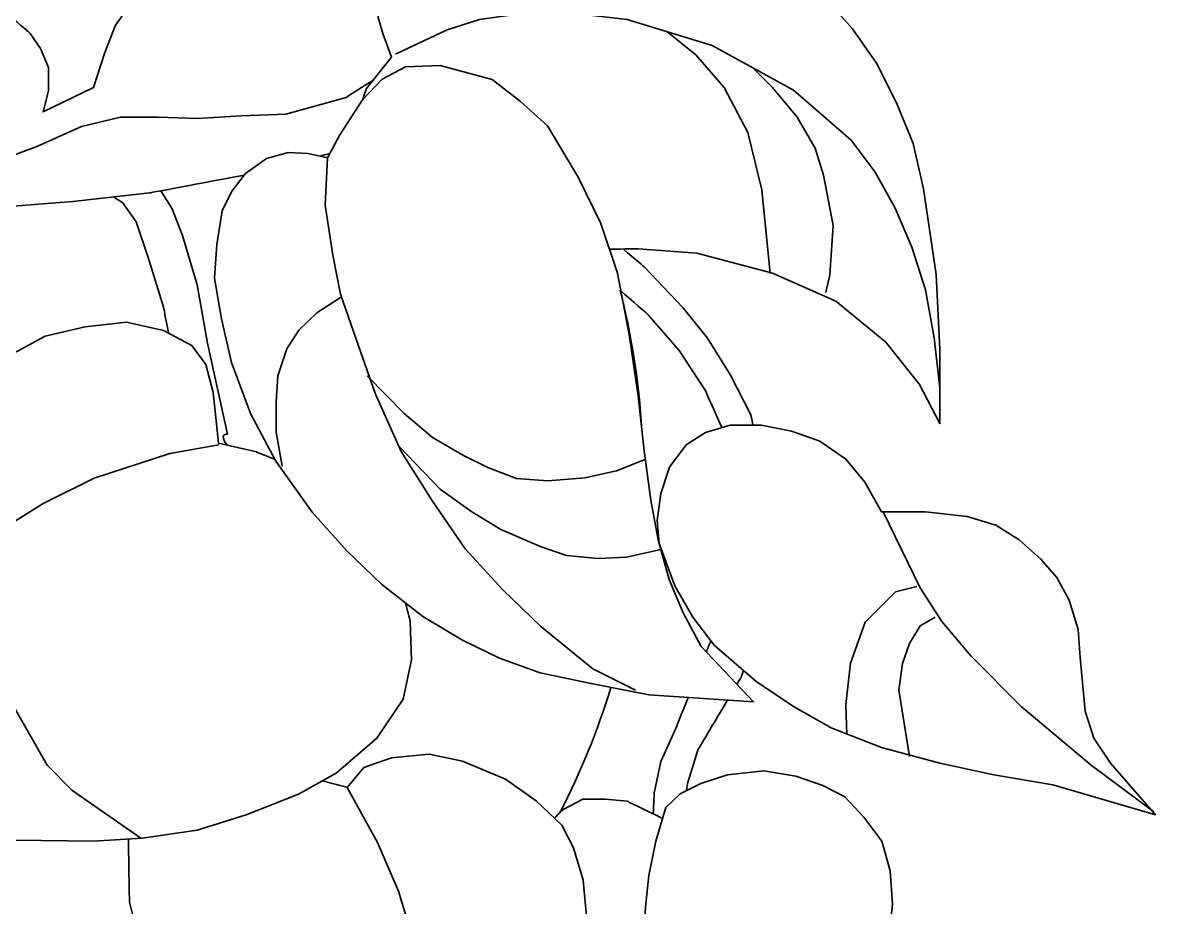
# Model space of a CAD drawing. Header units: millimetres. Extents: x -283 to 280, y -175 to 201.
# Drawn here: x 83.4 to 246.9, y -96.9 to 30.8 of the extents above; entities that cross this region are included whole.
import ezdxf

# ---------------------------------------------------------------- set-up
doc = ezdxf.new("R2010")
doc.units = ezdxf.units.MM
doc.layers.add('ceco.net 299', color=7, linetype='Continuous')

msp = doc.modelspace()

# ---------------------------------------------------------------- linework, layer by layer
at = {"layer": 'ceco.net 299', "color": 93, "lineweight": 35}
for points, knots in [([(75.34, 37.24), (79.05, 34.01), (84.52, 29.24), (84.52, 29.24), (84.52, 29.24), (84.52, 29.24), (86, 27.07), (86, 27.07), (86, 27.07), (86, 27.07), (87.15, 24.32), (87.15, 24.32), (87.15, 24.32), (87.15, 24.32), (87.15, 20.95), (87.15, 20.95), (87.15, 20.95), (87.15, 20.95), (86.4, 17.92), (86.4, 17.92), (86.4, 17.92), (86.4, 17.92), (93.66, 21.46), (93.66, 21.46), (93.66, 21.46), (93.66, 21.46), (95.32, 26.49), (95.32, 26.49), (95.32, 26.49), (95.32, 26.49), (96.86, 30.44), (96.86, 30.44), (96.86, 30.44), (96.86, 30.44), (99.21, 33.69), (99.21, 33.69), (99.21, 33.69), (99.21, 33.69), (101.61, 35.98), (101.61, 35.98), (101.61, 35.98), (101.61, 35.98), (104.69, 38.1), (104.69, 38.1), (104.69, 38.1), (104.69, 38.1), (109.26, 41.07), (109.26, 41.07), (109.26, 41.07), (109.26, 41.07), (111.21, 43.07), (111.21, 43.07), (111.21, 43.07), (111.21, 43.07), (113.09, 47.7), (113.09, 47.7), (113.09, 47.7), (113.09, 47.7), (114.35, 51.81), (114.35, 51.81), (114.35, 51.81), (114.35, 51.81), (115.44, 58.78), (115.44, 58.78), (115.44, 58.78), (115.44, 58.78), (115.5, 59.77), (115.57, 60.8)], [0.6667626, 0.6667626, 0.6667626, 0.6667626, 0.6785714, 0.6785714, 0.6785714, 0.6785714, 0.6964286, 0.6964286, 0.6964286, 0.6964286, 0.7142857, 0.7142857, 0.7142857, 0.7142857, 0.7321429, 0.7321429, 0.7321429, 0.7321429, 0.75, 0.75, 0.75, 0.75, 0.7678571, 0.7678571, 0.7678571, 0.7678571, 0.7857143, 0.7857143, 0.7857143, 0.7857143, 0.8035714, 0.8035714, 0.8035714, 0.8035714, 0.8214286, 0.8214286, 0.8214286, 0.8214286, 0.8392857, 0.8392857, 0.8392857, 0.8392857, 0.8571429, 0.8571429, 0.8571429, 0.8571429, 0.875, 0.875, 0.875, 0.875, 0.8928571, 0.8928571, 0.8928571, 0.8928571, 0.9107143, 0.9107143, 0.9107143, 0.9107143, 0.9285714, 0.9285714, 0.9285714, 0.9285714, 0.9464286, 0.9464286, 0.9464286, 0.9464286, 0.9549248, 0.9549248, 0.9549248, 0.9549248]), ([(132.55, 19.73), (132.82, 20.56), (133.04, 21.24), (133.04, 21.24), (133.04, 21.24), (133.04, 21.24), (136.7, 25.81), (136.7, 25.81), (136.7, 25.81), (136.7, 25.81), (135.44, 29.24), (135.44, 29.24), (135.44, 29.24), (135.44, 29.24), (135.44, 29.24), (135.44, 29.24), (135.44, 29.24), (134.75, 31.52), (134.75, 31.52), (134.75, 31.52), (134.75, 31.52), (134.98, 34.95), (134.98, 34.95), (134.98, 34.95), (134.98, 34.95), (135.9, 36.95), (135.9, 36.95), (135.9, 36.95), (135.9, 36.95), (138.7, 39.98), (138.7, 39.98), (138.7, 39.98), (138.7, 39.98), (141.84, 41.92), (141.84, 41.92), (141.84, 41.92), (141.84, 41.92), (146.13, 43.64), (146.13, 43.64), (146.13, 43.64), (146.13, 43.64), (156.99, 46.1), (156.99, 46.1), (156.99, 46.1), (156.99, 46.1), (168.13, 46.1), (168.13, 46.1), (168.13, 46.1), (168.13, 46.1), (174.7, 45.18), (174.7, 45.18), (174.7, 45.18), (174.7, 45.18), (181.45, 43.92), (181.45, 43.92), (181.45, 43.92), (181.45, 43.92), (188.02, 41.52), (188.02, 41.52), (188.02, 41.52), (188.02, 41.52), (194.08, 38.21), (194.08, 38.21), (194.08, 38.21), (194.08, 38.21), (199.28, 34.38), (199.28, 34.38), (199.28, 34.38), (199.28, 34.38), (203.22, 29.92), (203.22, 29.92), (203.22, 29.92), (203.22, 29.92), (206.71, 24.95), (206.71, 24.95), (206.71, 24.95), (206.71, 24.95), (209.56, 19.24), (209.56, 19.24), (209.56, 19.24), (209.56, 19.24), (211.96, 13.35), (211.96, 13.35), (211.96, 13.35), (211.96, 13.35), (213.45, 6.83), (213.45, 6.83), (213.45, 6.83), (213.45, 6.83), (215.28, -5.57), (215.28, -5.57), (215.28, -5.57), (215.28, -5.57), (215.85, -16.31), (215.85, -16.31), (215.85, -16.31), (215.85, -16.31), (215.85, -27.06), (215.85, -27.06), (215.85, -27.06), (215.85, -27.06), (212.88, -21.45), (212.88, -21.45), (212.88, -21.45), (212.88, -21.45), (208.02, -15.34), (208.02, -15.34), (208.02, -15.34), (208.02, -15.34), (200.82, -9.4), (200.82, -9.4), (200.82, -9.4), (200.82, -9.4), (191.68, -5.34), (191.68, -5.34), (191.68, -5.34), (191.68, -5.34), (180.76, -2.48), (180.76, -2.48), (180.76, -2.48), (180.76, -2.48), (172.3, -1.85), (172.3, -1.85), (172.3, -1.85), (172.3, -1.85), (170.18, -1.87), (168.14, -1.88)], [0.9175104, 0.9175104, 0.9175104, 0.9175104, 0.9268293, 0.9268293, 0.9268293, 0.9268293, 0.9512195, 0.9512195, 0.9512195, 0.9512195, 0.9756098, 0.9756098, 0.9756098, 0.9756098, 1, 1, 1, 1.0243902, 1.0243902, 1.0243902, 1.0243902, 1.0487805, 1.0487805, 1.0487805, 1.0487805, 1.0731707, 1.0731707, 1.0731707, 1.0731707, 1.097561, 1.097561, 1.097561, 1.097561, 1.1219512, 1.1219512, 1.1219512, 1.1219512, 1.1463415, 1.1463415, 1.1463415, 1.1463415, 1.1707317, 1.1707317, 1.1707317, 1.1707317, 1.195122, 1.195122, 1.195122, 1.195122, 1.2195122, 1.2195122, 1.2195122, 1.2195122, 1.2439024, 1.2439024, 1.2439024, 1.2439024, 1.2682927, 1.2682927, 1.2682927, 1.2682927, 1.2926829, 1.2926829, 1.2926829, 1.2926829, 1.3170732, 1.3170732, 1.3170732, 1.3170732, 1.3414634, 1.3414634, 1.3414634, 1.3414634, 1.3658537, 1.3658537, 1.3658537, 1.3658537, 1.3902439, 1.3902439, 1.3902439, 1.3902439, 1.4146341, 1.4146341, 1.4146341, 1.4146341, 1.4390244, 1.4390244, 1.4390244, 1.4390244, 1.4634146, 1.4634146, 1.4634146, 1.4634146, 1.4878049, 1.4878049, 1.4878049, 1.4878049, 1.5121951, 1.5121951, 1.5121951, 1.5121951, 1.5365854, 1.5365854, 1.5365854, 1.5365854, 1.5609756, 1.5609756, 1.5609756, 1.5609756, 1.5853659, 1.5853659, 1.5853659, 1.5853659, 1.6097561, 1.6097561, 1.6097561, 1.6097561, 1.6341463, 1.6341463, 1.6341463, 1.6341463, 1.6585366, 1.6585366, 1.6585366, 1.6585366, 1.6711819, 1.6711819, 1.6711819, 1.6711819]), ([(137.27, 26.27), (137.27, 26.27), (144.7, 29.75), (144.7, 29.75), (144.7, 29.75), (144.7, 29.75), (149.38, 31.24), (149.38, 31.24), (149.38, 31.24), (149.38, 31.24), (154.18, 31.92), (154.18, 31.92), (154.18, 31.92), (154.18, 31.92), (158.59, 32.09), (158.59, 32.09), (158.59, 32.09), (158.59, 32.09), (164.87, 31.92), (164.87, 31.92), (164.87, 31.92), (164.87, 31.92), (170.7, 31.24), (170.7, 31.24), (170.7, 31.24), (170.7, 31.24), (182.99, 27.52), (182.99, 27.52), (182.99, 27.52), (182.99, 27.52), (194.7, 21.06), (194.7, 21.06), (194.7, 21.06), (194.7, 21.06), (203.05, 13.86), (203.05, 13.86), (203.05, 13.86), (203.05, 13.86), (206.48, 9.23), (206.48, 9.23), (206.48, 9.23), (206.48, 9.23), (209.39, 4.03), (209.39, 4.03), (209.39, 4.03), (209.39, 4.03), (211.79, -1.62), (211.79, -1.62), (211.79, -1.62), (211.79, -1.62), (213.74, -7.74), (213.74, -7.74), (213.74, -7.74), (213.74, -7.74), (214.99, -14.71), (214.99, -14.71), (214.99, -14.71), (214.99, -14.71), (215.85, -21.91), (215.85, -21.91)], [0, 0, 0, 0, 0.066667, 0.066667, 0.066667, 0.066667, 0.133333, 0.133333, 0.133333, 0.133333, 0.2, 0.2, 0.2, 0.2, 0.266667, 0.266667, 0.266667, 0.266667, 0.333333, 0.333333, 0.333333, 0.333333, 0.4, 0.4, 0.4, 0.4, 0.466667, 0.466667, 0.466667, 0.466667, 0.533333, 0.533333, 0.533333, 0.533333, 0.6, 0.6, 0.6, 0.6, 0.666667, 0.666667, 0.666667, 0.666667, 0.733333, 0.733333, 0.733333, 0.733333, 0.8, 0.8, 0.8, 0.8, 0.866667, 0.866667, 0.866667, 0.866667, 0.933333, 0.933333, 0.933333, 0.933333, 1, 1, 1, 1]), ([(176.44, 29.5), (176.44, 29.5), (180.59, 26.15), (180.59, 26.15), (180.59, 26.15), (180.59, 26.15), (184.7, 21.46), (184.7, 21.46), (184.7, 21.46), (184.7, 21.46), (188.13, 14.95), (188.13, 14.95), (188.13, 14.95), (188.13, 14.95), (190.13, 6.66), (190.13, 6.66), (190.13, 6.66), (190.13, 6.66), (191.33, -5.4), (191.33, -5.4)], [0, 0, 0, 0, 0.2, 0.2, 0.2, 0.2, 0.4, 0.4, 0.4, 0.4, 0.6, 0.6, 0.6, 0.6, 0.8, 0.8, 0.8, 0.8, 1, 1, 1, 1]), ([(127.44, 11.31), (127.44, 11.31), (124.65, 11.93), (124.65, 11.93), (124.65, 11.93), (124.65, 11.93), (121.77, 12.07), (121.77, 12.07), (121.77, 12.07), (121.77, 12.07), (118.66, 11.17), (118.66, 11.17), (118.66, 11.17), (118.66, 11.17), (115.61, 9.05), (115.61, 9.05), (115.61, 9.05), (115.61, 9.05), (113.64, 6.46), (113.64, 6.46), (113.64, 6.46), (113.64, 6.46), (112.22, 3.63), (112.22, 3.63), (112.22, 3.63), (112.22, 3.63), (111.46, -1.23), (111.46, -1.23), (111.46, -1.23), (111.46, -1.23), (111.14, -6.07), (111.14, -6.07), (111.14, -6.07), (111.14, -6.07), (112.16, -11.94), (112.16, -11.94), (112.16, -11.94), (112.16, -11.94), (113.57, -18.27), (113.57, -18.27), (113.57, -18.27), (113.57, -18.27), (116.32, -25.62), (116.32, -25.62), (116.32, -25.62), (116.32, -25.62), (119.99, -32.49), (119.99, -32.49), (119.99, -32.49), (119.99, -32.49), (125.24, -39.84), (125.24, -39.84), (125.24, -39.84), (125.24, -39.84), (130.21, -45.43), (130.21, -45.43), (130.21, -45.43), (130.21, -45.43), (135.29, -50.29), (135.29, -50.29), (135.29, -50.29), (135.29, -50.29), (141.19, -54.9), (141.19, -54.9), (141.19, -54.9), (141.19, -54.9), (146.94, -58.33), (146.94, -58.33), (146.94, -58.33), (146.94, -58.33), (152.25, -60.95), (152.25, -60.95), (152.25, -60.95), (152.25, -60.95), (158.15, -63.05), (158.15, -63.05), (158.15, -63.05), (158.15, -63.05), (165.28, -64.54), (165.28, -64.54), (165.28, -64.54), (165.28, -64.54), (173.81, -66.21), (173.81, -66.21), (173.81, -66.21), (173.81, -66.21), (188.94, -67.22), (188.94, -67.22), (188.94, -67.22), (188.94, -67.22), (181.38, -59.22), (181.38, -59.22), (181.38, -59.22), (181.38, -59.22), (178.76, -54.38), (178.76, -54.38), (178.76, -54.38), (178.76, -54.38), (176.78, -49.57), (176.78, -49.57), (176.78, -49.57), (176.78, -49.57), (175.19, -43.83), (175.19, -43.83), (175.19, -43.83), (175.19, -43.83), (174.12, -38.11), (174.12, -38.11), (174.12, -38.11), (174.12, -38.11), (173.17, -31.01), (173.17, -31.01), (173.17, -31.01), (173.17, -31.01), (172.31, -23.12), (172.31, -23.12), (172.31, -23.12), (172.31, -23.12), (170.98, -14.19), (170.98, -14.19), (170.98, -14.19), (170.98, -14.19), (169.31, -5.35), (169.31, -5.35), (169.31, -5.35), (169.31, -5.35), (166.89, 1.83), (166.89, 1.83), (166.89, 1.83), (166.89, 1.83), (163.62, 8.51), (163.62, 8.51), (163.62, 8.51), (163.62, 8.51), (159.21, 15.92), (159.21, 15.92), (159.21, 15.92), (159.21, 15.92), (155.31, 19.43), (155.31, 19.43), (155.31, 19.43), (155.31, 19.43), (151.19, 22.59), (151.19, 22.59), (151.19, 22.59), (151.19, 22.59), (143.7, 24.6), (143.7, 24.6), (143.7, 24.6), (143.7, 24.6), (138.71, 24.42), (138.71, 24.42), (138.71, 24.42), (138.71, 24.42), (135.31, 22.63), (135.31, 22.63), (135.31, 22.63), (135.31, 22.63), (132.51, 19.68), (132.51, 19.68), (132.51, 19.68), (132.51, 19.68), (129.21, 14.61), (129.21, 14.61), (129.21, 14.61), (129.21, 14.61), (127.44, 11.31), (127.44, 11.31), (127.44, 11.31), (127.44, 11.31), (127.44, 11.31), (127.44, 11.31)], [0, 0, 0, 0, 0.023256, 0.023256, 0.023256, 0.023256, 0.046512, 0.046512, 0.046512, 0.046512, 0.069767, 0.069767, 0.069767, 0.069767, 0.093023, 0.093023, 0.093023, 0.093023, 0.116279, 0.116279, 0.116279, 0.116279, 0.139535, 0.139535, 0.139535, 0.139535, 0.162791, 0.162791, 0.162791, 0.162791, 0.186047, 0.186047, 0.186047, 0.186047, 0.209302, 0.209302, 0.209302, 0.209302, 0.232558, 0.232558, 0.232558, 0.232558, 0.255814, 0.255814, 0.255814, 0.255814, 0.27907, 0.27907, 0.27907, 0.27907, 0.302326, 0.302326, 0.302326, 0.302326, 0.325581, 0.325581, 0.325581, 0.325581, 0.348837, 0.348837, 0.348837, 0.348837, 0.372093, 0.372093, 0.372093, 0.372093, 0.395349, 0.395349, 0.395349, 0.395349, 0.418605, 0.418605, 0.418605, 0.418605, 0.44186, 0.44186, 0.44186, 0.44186, 0.465116, 0.465116, 0.465116, 0.465116, 0.488372, 0.488372, 0.488372, 0.488372, 0.511628, 0.511628, 0.511628, 0.511628, 0.534884, 0.534884, 0.534884, 0.534884, 0.55814, 0.55814, 0.55814, 0.55814, 0.581395, 0.581395, 0.581395, 0.581395, 0.604651, 0.604651, 0.604651, 0.604651, 0.627907, 0.627907, 0.627907, 0.627907, 0.651163, 0.651163, 0.651163, 0.651163, 0.674419, 0.674419, 0.674419, 0.674419, 0.697674, 0.697674, 0.697674, 0.697674, 0.72093, 0.72093, 0.72093, 0.72093, 0.744186, 0.744186, 0.744186, 0.744186, 0.767442, 0.767442, 0.767442, 0.767442, 0.790698, 0.790698, 0.790698, 0.790698, 0.813953, 0.813953, 0.813953, 0.813953, 0.837209, 0.837209, 0.837209, 0.837209, 0.860465, 0.860465, 0.860465, 0.860465, 0.883721, 0.883721, 0.883721, 0.883721, 0.906977, 0.906977, 0.906977, 0.906977, 0.930233, 0.930233, 0.930233, 0.930233, 0.953488, 0.953488, 0.953488, 0.953488, 0.976744, 0.976744, 0.976744, 0.976744, 1, 1, 1, 1]), ([(188.72, 24.36), (188.72, 24.36), (191.68, 21.46), (191.68, 21.46), (191.68, 21.46), (191.68, 21.46), (195.22, 17.18), (195.22, 17.18), (195.22, 17.18), (195.22, 17.18), (197.85, 12.66), (197.85, 12.66), (197.85, 12.66), (197.85, 12.66), (199.05, 8.78), (199.05, 8.78), (199.05, 8.78), (199.05, 8.78), (200.42, 1.52), (200.42, 1.52), (200.42, 1.52), (200.42, 1.52), (199.96, -5.62), (199.96, -5.62), (199.96, -5.62), (199.96, -5.62), (199.39, -8.14), (199.39, -8.14)], [0, 0, 0, 0, 0.142857, 0.142857, 0.142857, 0.142857, 0.285714, 0.285714, 0.285714, 0.285714, 0.428571, 0.428571, 0.428571, 0.428571, 0.571429, 0.571429, 0.571429, 0.571429, 0.714286, 0.714286, 0.714286, 0.714286, 0.857143, 0.857143, 0.857143, 0.857143, 1, 1, 1, 1]), ([(134.06, 22.52), (131.85, 21.09), (130.12, 19.98), (130.12, 19.98), (130.12, 19.98), (130.12, 19.98), (121.44, 17.58), (121.44, 17.58), (121.44, 17.58), (121.44, 17.58), (114.98, 17.35), (114.98, 17.35), (114.98, 17.35), (114.98, 17.35), (108.69, 16.95), (108.69, 16.95), (108.69, 16.95), (108.69, 16.95), (102.98, 17.18), (102.98, 17.18), (102.98, 17.18), (102.98, 17.18), (97.55, 17.18), (97.55, 17.18), (97.55, 17.18), (97.55, 17.18), (91.95, 15.81), (91.95, 15.81), (91.95, 15.81), (91.95, 15.81), (85.38, 12.89), (85.38, 12.89), (85.38, 12.89), (85.38, 12.89), (80.12, 10.95), (80.12, 10.95), (80.12, 10.95), (80.12, 10.95), (73.83, 9.92), (73.83, 9.92), (73.83, 9.92), (73.83, 9.92), (69.03, 9.69), (69.03, 9.69), (69.03, 9.69), (69.03, 9.69), (66.23, 9.71), (64.06, 9.73)], [0.2436171, 0.2436171, 0.2436171, 0.2436171, 0.25, 0.25, 0.25, 0.25, 0.2678571, 0.2678571, 0.2678571, 0.2678571, 0.2857143, 0.2857143, 0.2857143, 0.2857143, 0.3035714, 0.3035714, 0.3035714, 0.3035714, 0.3214286, 0.3214286, 0.3214286, 0.3214286, 0.3392857, 0.3392857, 0.3392857, 0.3392857, 0.3571429, 0.3571429, 0.3571429, 0.3571429, 0.375, 0.375, 0.375, 0.375, 0.3928571, 0.3928571, 0.3928571, 0.3928571, 0.4107143, 0.4107143, 0.4107143, 0.4107143, 0.4285714, 0.4285714, 0.4285714, 0.4285714, 0.4394924, 0.4394924, 0.4394924, 0.4394924]), ([(127.44, 11.31), (127.44, 11.31), (127.09, 4.44), (127.09, 4.44), (127.09, 4.44), (127.09, 4.44), (128.21, -2.76), (128.21, -2.76), (128.21, -2.76), (128.21, -2.76), (129.31, -8.41), (129.31, -8.41), (129.31, -8.41), (129.31, -8.41), (131.91, -15.83), (131.91, -15.83), (131.91, -15.83), (131.91, -15.83), (134.36, -22.81), (134.36, -22.81), (134.36, -22.81), (134.36, -22.81), (138.1, -31.09), (138.1, -31.09), (138.1, -31.09), (138.1, -31.09), (142.52, -38.12), (142.52, -38.12), (142.52, -38.12), (142.52, -38.12), (147.33, -45.17), (147.33, -45.17), (147.33, -45.17), (147.33, -45.17), (152.75, -51.07), (152.75, -51.07), (152.75, -51.07), (152.75, -51.07), (158.19, -56.32), (158.19, -56.32), (158.19, -56.32), (158.19, -56.32), (165.72, -62.46), (165.72, -62.46), (165.72, -62.46), (165.72, -62.46), (171.89, -65.57), (171.89, -65.57)], [0, 0, 0, 0, 0.083333, 0.083333, 0.083333, 0.083333, 0.166667, 0.166667, 0.166667, 0.166667, 0.25, 0.25, 0.25, 0.25, 0.333333, 0.333333, 0.333333, 0.333333, 0.416667, 0.416667, 0.416667, 0.416667, 0.5, 0.5, 0.5, 0.5, 0.583333, 0.583333, 0.583333, 0.583333, 0.666667, 0.666667, 0.666667, 0.666667, 0.75, 0.75, 0.75, 0.75, 0.833333, 0.833333, 0.833333, 0.833333, 0.916667, 0.916667, 0.916667, 0.916667, 1, 1, 1, 1]), ([(115.43, 8.8), (111.87, 8.13), (101.79, 6.23), (101.79, 6.23), (101.79, 6.23), (101.79, 6.23), (90.7, 4.98), (90.7, 4.98), (90.7, 4.98), (90.7, 4.98), (80.87, 4.23), (80.87, 4.23), (80.87, 4.23), (80.87, 4.23), (64.59, 3.43), (64.59, 3.43), (64.59, 3.43), (64.59, 3.43), (62.04, 3.46), (57.81, 3.5)], [0.02826555, 0.02826555, 0.02826555, 0.02826555, 0.03896104, 0.03896104, 0.03896104, 0.03896104, 0.05194805, 0.05194805, 0.05194805, 0.05194805, 0.06493506, 0.06493506, 0.06493506, 0.06493506, 0.07792208, 0.07792208, 0.07792208, 0.07792208, 0.08014307, 0.08014307, 0.08014307, 0.08014307]), ([(104.48, -14), (104.07, -11.82), (103.78, -10.25), (103.78, -10.25), (103.78, -10.25), (103.78, -10.25), (101.61, -3.22), (101.61, -3.22), (101.61, -3.22), (101.61, -3.22), (99.84, 2.03), (99.84, 2.03), (99.84, 2.03), (99.84, 2.03), (97.83, 4.83), (97.83, 4.83), (97.83, 4.83), (97.83, 4.83), (97.22, 5.23), (96.59, 5.65)], [0.6522562, 0.6522562, 0.6522562, 0.6522562, 0.6666667, 0.6666667, 0.6666667, 0.6666667, 0.7142857, 0.7142857, 0.7142857, 0.7142857, 0.7619048, 0.7619048, 0.7619048, 0.7619048, 0.8095238, 0.8095238, 0.8095238, 0.8095238, 0.8324783, 0.8324783, 0.8324783, 0.8324783]), ([(103.37, 6.53), (104.04, 5.49), (104.98, 4.03), (104.98, 4.03), (104.98, 4.03), (104.98, 4.03), (106.52, 0.09), (106.52, 0.09), (106.52, 0.09), (106.52, 0.09), (108.64, -7.05), (108.64, -7.05), (108.64, -7.05), (108.64, -7.05), (110.12, -15.45), (110.12, -15.45), (110.12, -15.45), (110.12, -15.45), (113.02, -28.58), (113.02, -28.58), (113.02, -28.58), (113.02, -28.58), (111.63, -28.48), (112.98, -30.2)], [1.3504607, 1.3504607, 1.3504607, 1.3504607, 1.3809524, 1.3809524, 1.3809524, 1.3809524, 1.4285714, 1.4285714, 1.4285714, 1.4285714, 1.4761905, 1.4761905, 1.4761905, 1.4761905, 1.5238095, 1.5238095, 1.5238095, 1.5238095, 1.5714286, 1.5714286, 1.5714286, 1.5714286, 1.5756053, 1.5756053, 1.5756053, 1.5756053]), ([(170.12, -1.87), (171.87, -3.35), (173.22, -4.5), (173.22, -4.5), (173.22, -4.5), (173.22, -4.5), (178.71, -10.33), (178.71, -10.33), (178.71, -10.33), (178.71, -10.33), (182.31, -14.73), (182.31, -14.73), (182.31, -14.73), (182.31, -14.73), (185.63, -20.1), (185.63, -20.1), (185.63, -20.1), (185.63, -20.1), (188.54, -25.82), (188.54, -25.82), (188.54, -25.82), (188.54, -25.82), (188.66, -26.37), (188.85, -27.28)], [0.0279474, 0.0279474, 0.0279474, 0.0279474, 0.0434783, 0.0434783, 0.0434783, 0.0434783, 0.0869565, 0.0869565, 0.0869565, 0.0869565, 0.1304348, 0.1304348, 0.1304348, 0.1304348, 0.173913, 0.173913, 0.173913, 0.173913, 0.2173913, 0.2173913, 0.2173913, 0.2173913, 0.2243359, 0.2243359, 0.2243359, 0.2243359]), ([(184.37, -27.65), (183.74, -26.24), (182.03, -22.39), (182.03, -22.39), (182.03, -22.39), (182.03, -22.39), (178.2, -16.5), (178.2, -16.5), (178.2, -16.5), (178.2, -16.5), (173.74, -11.36), (173.74, -11.36), (173.74, -11.36), (173.74, -11.36), (171.2, -9.15), (169.8, -7.93)], [0.7036367, 0.7036367, 0.7036367, 0.7036367, 0.7391304, 0.7391304, 0.7391304, 0.7391304, 0.7826087, 0.7826087, 0.7826087, 0.7826087, 0.826087, 0.826087, 0.826087, 0.826087, 0.8574918, 0.8574918, 0.8574918, 0.8574918]), ([(129.32, -8.85), (129.32, -8.85), (125.88, -11.09), (125.88, -11.09), (125.88, -11.09), (125.88, -11.09), (123.3, -13.57), (123.3, -13.57), (123.3, -13.57), (123.3, -13.57), (121.58, -16.29), (121.58, -16.29), (121.58, -16.29), (121.58, -16.29), (120.27, -20.2), (120.27, -20.2), (120.27, -20.2), (120.27, -20.2), (120.02, -23.95), (120.02, -23.95), (120.02, -23.95), (120.02, -23.95), (120.05, -28.32), (120.05, -28.32), (120.05, -28.32), (120.05, -28.32), (120.88, -33.22), (120.88, -33.22)], [0, 0, 0, 0, 0.142857, 0.142857, 0.142857, 0.142857, 0.285714, 0.285714, 0.285714, 0.285714, 0.428571, 0.428571, 0.428571, 0.428571, 0.571429, 0.571429, 0.571429, 0.571429, 0.714286, 0.714286, 0.714286, 0.714286, 0.857143, 0.857143, 0.857143, 0.857143, 1, 1, 1, 1]), ([(138.69, -52.95), (139.05, -54.34), (139.38, -55.63), (139.38, -55.63), (139.38, -55.63), (139.38, -55.63), (139.55, -61.17), (139.55, -61.17), (139.55, -61.17), (139.55, -61.17), (138.35, -66.83), (138.35, -66.83), (138.35, -66.83), (138.35, -66.83), (134.58, -72.49), (134.58, -72.49), (134.58, -72.49), (134.58, -72.49), (128.7, -77.52), (128.7, -77.52), (128.7, -77.52), (128.7, -77.52), (123.27, -80.55), (123.27, -80.55), (123.27, -80.55), (123.27, -80.55), (115.72, -83.52), (115.72, -83.52), (115.72, -83.52), (115.72, -83.52), (108.64, -85.75), (108.64, -85.75), (108.64, -85.75), (108.64, -85.75), (100.69, -86.89), (100.69, -86.89), (100.69, -86.89), (100.69, -86.89), (93.66, -87.35), (93.66, -87.35), (93.66, -87.35), (93.66, -87.35), (82.4, -87.18), (82.4, -87.18), (82.4, -87.18), (82.4, -87.18), (73.26, -87.06), (73.26, -87.06), (73.26, -87.06), (73.26, -87.06), (57.43, -88.21), (57.43, -88.21), (57.43, -88.21), (57.43, -88.21), (40.63, -92.09), (40.63, -92.09), (40.63, -92.09), (40.63, -92.09), (32.86, -94.84), (32.86, -94.84), (32.86, -94.84), (32.86, -94.84), (41.6, -70.83), (41.6, -70.83), (41.6, -70.83), (41.6, -70.83), (47.49, -59.29), (47.49, -59.29), (47.49, -59.29), (47.49, -59.29), (56.52, -43.4), (56.52, -43.4), (56.52, -43.4), (56.52, -43.4), (63.77, -33.63), (63.77, -33.63), (63.77, -33.63), (63.77, -33.63), (75.78, -21.23), (75.78, -21.23), (75.78, -21.23), (75.78, -21.23), (80.4, -17.85), (80.4, -17.85), (80.4, -17.85), (80.4, -17.85), (86.69, -14.43), (86.69, -14.43), (86.69, -14.43), (86.69, -14.43), (92.46, -13.11), (92.46, -13.11), (92.46, -13.11), (92.46, -13.11), (98.41, -12.43), (98.41, -12.43), (98.41, -12.43), (98.41, -12.43), (103.78, -13.63), (103.78, -13.63), (103.78, -13.63), (103.78, -13.63), (107.84, -15.8), (107.84, -15.8), (107.84, -15.8), (107.84, -15.8), (109.89, -18.54), (109.89, -18.54), (109.89, -18.54), (109.89, -18.54), (110.92, -22.6), (110.92, -22.6), (110.92, -22.6), (110.92, -22.6), (111.72, -29.91), (111.72, -29.91), (111.72, -29.91), (111.72, -29.91), (111.72, -29.91), (111.72, -29.91), (111.72, -29.91), (117.21, -31.17), (117.21, -31.17), (117.21, -31.17), (117.21, -31.17), (118.61, -31.75), (119.87, -32.27)], [0.1815539, 0.1815539, 0.1815539, 0.1815539, 0.1944444, 0.1944444, 0.1944444, 0.1944444, 0.2222222, 0.2222222, 0.2222222, 0.2222222, 0.25, 0.25, 0.25, 0.25, 0.2777778, 0.2777778, 0.2777778, 0.2777778, 0.3055556, 0.3055556, 0.3055556, 0.3055556, 0.3333333, 0.3333333, 0.3333333, 0.3333333, 0.3611111, 0.3611111, 0.3611111, 0.3611111, 0.3888889, 0.3888889, 0.3888889, 0.3888889, 0.4166667, 0.4166667, 0.4166667, 0.4166667, 0.4444444, 0.4444444, 0.4444444, 0.4444444, 0.4722222, 0.4722222, 0.4722222, 0.4722222, 0.5, 0.5, 0.5, 0.5, 0.5277778, 0.5277778, 0.5277778, 0.5277778, 0.5555556, 0.5555556, 0.5555556, 0.5555556, 0.5833333, 0.5833333, 0.5833333, 0.5833333, 0.6111111, 0.6111111, 0.6111111, 0.6111111, 0.6388889, 0.6388889, 0.6388889, 0.6388889, 0.6666667, 0.6666667, 0.6666667, 0.6666667, 0.6944444, 0.6944444, 0.6944444, 0.6944444, 0.7222222, 0.7222222, 0.7222222, 0.7222222, 0.75, 0.75, 0.75, 0.75, 0.7777778, 0.7777778, 0.7777778, 0.7777778, 0.8055556, 0.8055556, 0.8055556, 0.8055556, 0.8333333, 0.8333333, 0.8333333, 0.8333333, 0.8611111, 0.8611111, 0.8611111, 0.8611111, 0.8888889, 0.8888889, 0.8888889, 0.8888889, 0.9166667, 0.9166667, 0.9166667, 0.9166667, 0.9444444, 0.9444444, 0.9444444, 0.9444444, 0.9722222, 0.9722222, 0.9722222, 0.9722222, 1, 1, 1, 1.0277778, 1.0277778, 1.0277778, 1.0277778, 1.0431747, 1.0431747, 1.0431747, 1.0431747]), ([(133.19, -20.2), (133.19, -20.2), (138.52, -25.63), (138.52, -25.63), (138.52, -25.63), (138.52, -25.63), (142.58, -29.07), (142.58, -29.07), (142.58, -29.07), (142.58, -29.07), (147.08, -31.68), (147.08, -31.68), (147.08, -31.68), (147.08, -31.68), (150.57, -33.43), (150.57, -33.43), (150.57, -33.43), (150.57, -33.43), (154.72, -35), (154.72, -35), (154.72, -35), (154.72, -35), (159.26, -35.34), (159.26, -35.34), (159.26, -35.34), (159.26, -35.34), (164.58, -34.89), (164.58, -34.89), (164.58, -34.89), (164.58, -34.89), (169.14, -33.89), (169.14, -33.89), (169.14, -33.89), (169.14, -33.89), (173.4, -32.22), (173.4, -32.22)], [0, 0, 0, 0, 0.111111, 0.111111, 0.111111, 0.111111, 0.222222, 0.222222, 0.222222, 0.222222, 0.333333, 0.333333, 0.333333, 0.333333, 0.444444, 0.444444, 0.444444, 0.444444, 0.555556, 0.555556, 0.555556, 0.555556, 0.666667, 0.666667, 0.666667, 0.666667, 0.777778, 0.777778, 0.777778, 0.777778, 0.888889, 0.888889, 0.888889, 0.888889, 1, 1, 1, 1]), ([(204.99, -35.51), (204.99, -35.51), (202.25, -32.2), (202.25, -32.2), (202.25, -32.2), (202.25, -32.2), (198.53, -29.63), (198.53, -29.63), (198.53, -29.63), (198.53, -29.63), (194.42, -28.14), (194.42, -28.14), (194.42, -28.14), (194.42, -28.14), (190.08, -27.28), (190.08, -27.28), (190.08, -27.28), (190.08, -27.28), (185.56, -27.28), (185.56, -27.28), (185.56, -27.28), (185.56, -27.28), (182.02, -28.37), (182.02, -28.37), (182.02, -28.37), (182.02, -28.37), (179.22, -30.14), (179.22, -30.14), (179.22, -30.14), (179.22, -30.14), (176.82, -33.34), (176.82, -33.34), (176.82, -33.34), (176.82, -33.34), (175.56, -37.17), (175.56, -37.17), (175.56, -37.17), (175.56, -37.17), (175.04, -41.06), (175.04, -41.06), (175.04, -41.06), (175.04, -41.06), (175.33, -44.37), (175.33, -44.37), (175.33, -44.37), (175.33, -44.37), (177.56, -50.49), (177.56, -50.49), (177.56, -50.49), (177.56, -50.49), (180.19, -55), (180.19, -55), (180.19, -55), (180.19, -55), (183.27, -59.06), (183.27, -59.06), (183.27, -59.06), (183.27, -59.06), (189.27, -64.26), (189.27, -64.26), (189.27, -64.26), (189.27, -64.26), (194.7, -67.92), (194.7, -67.92), (194.7, -67.92), (194.7, -67.92), (200.13, -71), (200.13, -71), (200.13, -71), (200.13, -71), (207.39, -73.8), (207.39, -73.8), (207.39, -73.8), (207.39, -73.8), (215.85, -76.09), (215.85, -76.09), (215.85, -76.09), (215.85, -76.09), (223.62, -77.75), (223.62, -77.75), (223.62, -77.75), (223.62, -77.75), (232.14, -79.23), (232.14, -79.23), (232.14, -79.23), (232.14, -79.23), (246.94, -83.52), (246.94, -83.52), (246.94, -83.52), (246.94, -83.52), (240.48, -76.09), (240.48, -76.09), (240.48, -76.09), (240.48, -76.09), (238.08, -72.49), (238.08, -72.49), (238.08, -72.49), (238.08, -72.49), (236.82, -68.6), (236.82, -68.6), (236.82, -68.6), (236.82, -68.6), (236.08, -60.83), (236.08, -60.83), (236.08, -60.83), (236.08, -60.83), (235.8, -56.77), (235.8, -56.77), (235.8, -56.77), (235.8, -56.77), (234.48, -52.54), (234.48, -52.54), (234.48, -52.54), (234.48, -52.54), (232.71, -49.29), (232.71, -49.29), (232.71, -49.29), (232.71, -49.29), (230.42, -46.66), (230.42, -46.66), (230.42, -46.66), (230.42, -46.66), (227.28, -43.86), (227.28, -43.86), (227.28, -43.86), (227.28, -43.86), (223.91, -41.74), (223.91, -41.74), (223.91, -41.74), (223.91, -41.74), (219.79, -40.49), (219.79, -40.49), (219.79, -40.49), (219.79, -40.49), (213.74, -39.8), (213.74, -39.8), (213.74, -39.8), (213.74, -39.8), (207.39, -39.8), (207.39, -39.8), (207.39, -39.8), (207.39, -39.8), (204.99, -35.51), (204.99, -35.51), (204.99, -35.51), (204.99, -35.51), (204.99, -35.51), (204.99, -35.51)], [0, 0, 0, 0, 0.027027, 0.027027, 0.027027, 0.027027, 0.054054, 0.054054, 0.054054, 0.054054, 0.081081, 0.081081, 0.081081, 0.081081, 0.108108, 0.108108, 0.108108, 0.108108, 0.135135, 0.135135, 0.135135, 0.135135, 0.162162, 0.162162, 0.162162, 0.162162, 0.189189, 0.189189, 0.189189, 0.189189, 0.216216, 0.216216, 0.216216, 0.216216, 0.243243, 0.243243, 0.243243, 0.243243, 0.27027, 0.27027, 0.27027, 0.27027, 0.297297, 0.297297, 0.297297, 0.297297, 0.324324, 0.324324, 0.324324, 0.324324, 0.351351, 0.351351, 0.351351, 0.351351, 0.378378, 0.378378, 0.378378, 0.378378, 0.405405, 0.405405, 0.405405, 0.405405, 0.432432, 0.432432, 0.432432, 0.432432, 0.459459, 0.459459, 0.459459, 0.459459, 0.486486, 0.486486, 0.486486, 0.486486, 0.513514, 0.513514, 0.513514, 0.513514, 0.540541, 0.540541, 0.540541, 0.540541, 0.567568, 0.567568, 0.567568, 0.567568, 0.594595, 0.594595, 0.594595, 0.594595, 0.621622, 0.621622, 0.621622, 0.621622, 0.648649, 0.648649, 0.648649, 0.648649, 0.675676, 0.675676, 0.675676, 0.675676, 0.702703, 0.702703, 0.702703, 0.702703, 0.72973, 0.72973, 0.72973, 0.72973, 0.756757, 0.756757, 0.756757, 0.756757, 0.783784, 0.783784, 0.783784, 0.783784, 0.810811, 0.810811, 0.810811, 0.810811, 0.837838, 0.837838, 0.837838, 0.837838, 0.864865, 0.864865, 0.864865, 0.864865, 0.891892, 0.891892, 0.891892, 0.891892, 0.918919, 0.918919, 0.918919, 0.918919, 0.945946, 0.945946, 0.945946, 0.945946, 0.972973, 0.972973, 0.972973, 0.972973, 1, 1, 1, 1]), ([(111.78, -30.14), (111.78, -30.14), (104.69, -31.4), (104.69, -31.4), (104.69, -31.4), (104.69, -31.4), (93.78, -34.94), (93.78, -34.94), (93.78, -34.94), (93.78, -34.94), (86.4, -38.6), (86.4, -38.6), (86.4, -38.6), (86.4, -38.6), (78.98, -43.23), (78.98, -43.23), (78.98, -43.23), (78.98, -43.23), (63.54, -54.72), (63.54, -54.72), (63.54, -54.72), (63.54, -54.72), (55.54, -62.77), (55.54, -62.77), (55.54, -62.77), (55.54, -62.77), (42.17, -79.46), (42.17, -79.46), (42.17, -79.46), (42.17, -79.46), (34.63, -90.78), (34.63, -90.78)], [0, 0, 0, 0, 0.125, 0.125, 0.125, 0.125, 0.25, 0.25, 0.25, 0.25, 0.375, 0.375, 0.375, 0.375, 0.5, 0.5, 0.5, 0.5, 0.625, 0.625, 0.625, 0.625, 0.75, 0.75, 0.75, 0.75, 0.875, 0.875, 0.875, 0.875, 1, 1, 1, 1]), ([(137.77, -30.36), (137.77, -30.36), (143.69, -36.53), (143.69, -36.53), (143.69, -36.53), (143.69, -36.53), (148.29, -39.79), (148.29, -39.79), (148.29, -39.79), (148.29, -39.79), (152.46, -42.36), (152.46, -42.36), (152.46, -42.36), (152.46, -42.36), (158.29, -44.87), (158.29, -44.87), (158.29, -44.87), (158.29, -44.87), (161.93, -46.11), (161.93, -46.11), (161.93, -46.11), (161.93, -46.11), (166.51, -46.55), (166.51, -46.55), (166.51, -46.55), (166.51, -46.55), (170.61, -46.33), (170.61, -46.33), (170.61, -46.33), (170.61, -46.33), (175.57, -45.23), (175.57, -45.23)], [0, 0, 0, 0, 0.125, 0.125, 0.125, 0.125, 0.25, 0.25, 0.25, 0.25, 0.375, 0.375, 0.375, 0.375, 0.5, 0.5, 0.5, 0.5, 0.625, 0.625, 0.625, 0.625, 0.75, 0.75, 0.75, 0.75, 0.875, 0.875, 0.875, 0.875, 1, 1, 1, 1]), ([(207.62, -39.69), (207.62, -39.69), (212.99, -50.77), (212.99, -50.77), (212.99, -50.77), (212.99, -50.77), (216.14, -55.63), (216.14, -55.63), (216.14, -55.63), (216.14, -55.63), (220.31, -60.6), (220.31, -60.6), (220.31, -60.6), (220.31, -60.6), (227.57, -67.92), (227.57, -67.92), (227.57, -67.92), (227.57, -67.92), (237.68, -76.38), (237.68, -76.38), (237.68, -76.38), (237.68, -76.38), (246.71, -83.12), (246.71, -83.12)], [0, 0, 0, 0, 0.166667, 0.166667, 0.166667, 0.166667, 0.333333, 0.333333, 0.333333, 0.333333, 0.5, 0.5, 0.5, 0.5, 0.666667, 0.666667, 0.666667, 0.666667, 0.833333, 0.833333, 0.833333, 0.833333, 1, 1, 1, 1]), ([(81.01, -41.96), (81.01, -41.96), (78.86, -49.29), (78.86, -49.29), (78.86, -49.29), (78.86, -49.29), (78.86, -55.12), (78.86, -55.12), (78.86, -55.12), (78.86, -55.12), (79.49, -61.06), (79.49, -61.06), (79.49, -61.06), (79.49, -61.06), (81.49, -66.77), (81.49, -66.77), (81.49, -66.77), (81.49, -66.77), (86.98, -76.38), (86.98, -76.38), (86.98, -76.38), (86.98, -76.38), (90.52, -79.98), (90.52, -79.98), (90.52, -79.98), (90.52, -79.98), (100.48, -86.91), (100.48, -86.91)], [0, 0, 0, 0, 0.142857, 0.142857, 0.142857, 0.142857, 0.285714, 0.285714, 0.285714, 0.285714, 0.428571, 0.428571, 0.428571, 0.428571, 0.571429, 0.571429, 0.571429, 0.571429, 0.714286, 0.714286, 0.714286, 0.714286, 0.857143, 0.857143, 0.857143, 0.857143, 1, 1, 1, 1]), ([(212.53, -50.6), (212.53, -50.6), (209.45, -51.34), (209.45, -51.34), (209.45, -51.34), (209.45, -51.34), (205.05, -55.74), (205.05, -55.74), (205.05, -55.74), (205.05, -55.74), (202.93, -61.63), (202.93, -61.63), (202.93, -61.63), (202.93, -61.63), (202.25, -67.63), (202.25, -67.63), (202.25, -67.63), (202.25, -67.63), (202.42, -71.98), (202.42, -71.98)], [0, 0, 0, 0, 0.2, 0.2, 0.2, 0.2, 0.4, 0.4, 0.4, 0.4, 0.6, 0.6, 0.6, 0.6, 0.8, 0.8, 0.8, 0.8, 1, 1, 1, 1]), ([(215.16, -55), (215.16, -55), (212.99, -56.26), (212.99, -56.26), (212.99, -56.26), (212.99, -56.26), (211.45, -58.83), (211.45, -58.83), (211.45, -58.83), (211.45, -58.83), (210.42, -61.69), (210.42, -61.69), (210.42, -61.69), (210.42, -61.69), (209.91, -65.57), (209.91, -65.57), (209.91, -65.57), (209.91, -65.57), (211.45, -75.12), (211.45, -75.12)], [0, 0, 0, 0, 0.2, 0.2, 0.2, 0.2, 0.4, 0.4, 0.4, 0.4, 0.6, 0.6, 0.6, 0.6, 0.8, 0.8, 0.8, 0.8, 1, 1, 1, 1]), ([(187.49, -62.72), (187.25, -63.38), (187.11, -63.77), (187.11, -63.77), (187.11, -63.77), (187.11, -63.77), (186.9, -64.12), (186.56, -64.7)], [0.29766766, 0.29766766, 0.29766766, 0.29766766, 0.30434783, 0.30434783, 0.30434783, 0.30434783, 0.31235447, 0.31235447, 0.31235447, 0.31235447]), ([(174.47, -83.4), (174.53, -81.97), (174.6, -80.4), (174.6, -80.4), (174.6, -80.4), (174.6, -80.4), (175.57, -75.82), (175.57, -75.82), (175.57, -75.82), (175.57, -75.82), (177.85, -70.74), (177.85, -70.74), (177.85, -70.74), (177.85, -70.74), (178.53, -69.04), (179.51, -66.59)], [0.4979551, 0.4979551, 0.4979551, 0.4979551, 0.5217391, 0.5217391, 0.5217391, 0.5217391, 0.5652174, 0.5652174, 0.5652174, 0.5652174, 0.6086957, 0.6086957, 0.6086957, 0.6086957, 0.6207193, 0.6207193, 0.6207193, 0.6207193]), ([(185.2, -66.97), (183.37, -70.05), (180.88, -74.22), (180.88, -74.22), (180.88, -74.22), (180.88, -74.22), (179.4, -79.03), (179.4, -79.03), (179.4, -79.03), (179.4, -79.03), (179.35, -79.42), (179.28, -80.03)], [0.3203413, 0.3203413, 0.3203413, 0.3203413, 0.34782609, 0.34782609, 0.34782609, 0.34782609, 0.39130435, 0.39130435, 0.39130435, 0.39130435, 0.40159781, 0.40159781, 0.40159781, 0.40159781]), ([(126.7, -78.63), (128.74, -79.17), (130.3, -79.58), (130.3, -79.58), (130.3, -79.58), (130.3, -79.58), (132.7, -76.72), (132.7, -76.72), (132.7, -76.72), (132.7, -76.72), (132.7, -76.72), (132.7, -76.72), (132.7, -76.72), (136.7, -75.29), (136.7, -75.29), (136.7, -75.29), (136.7, -75.29), (142.13, -74.78), (142.13, -74.78), (142.13, -74.78), (142.13, -74.78), (146.93, -75.8), (146.93, -75.8), (146.93, -75.8), (146.93, -75.8), (153.16, -78.38), (153.16, -78.38), (153.16, -78.38), (153.16, -78.38), (157.56, -81.52), (157.56, -81.52), (157.56, -81.52), (157.56, -81.52), (161.27, -85.01), (161.27, -85.01), (161.27, -85.01), (161.27, -85.01), (162.93, -88.32), (162.93, -88.32), (162.93, -88.32), (162.93, -88.32), (164.36, -92.95), (164.36, -92.95), (164.36, -92.95), (164.36, -92.95), (164.87, -98.72), (164.87, -98.72), (164.87, -98.72), (164.87, -98.72), (164.01, -104.32), (164.01, -104.32), (164.01, -104.32), (164.01, -104.32), (162.3, -111.41), (162.3, -111.41), (162.3, -111.41), (162.3, -111.41), (159.5, -118.95), (159.5, -118.95), (159.5, -118.95), (159.5, -118.95), (155.5, -126.1), (155.5, -126.1), (155.5, -126.1), (155.5, -126.1), (149.44, -134.95), (149.44, -134.95), (149.44, -134.95), (149.44, -134.95), (143.55, -141.18), (143.55, -141.18), (143.55, -141.18), (143.55, -141.18), (139.55, -144.56), (139.55, -144.56), (139.55, -144.56), (139.55, -144.56), (136.07, -148.56), (136.07, -148.56), (136.07, -148.56), (136.07, -148.56), (132.7, -153.93), (132.7, -153.93), (132.7, -153.93), (132.7, -153.93), (129.55, -160.39), (129.55, -160.39), (129.55, -160.39), (129.55, -160.39), (128.24, -151.19), (128.24, -151.19), (128.24, -151.19), (128.24, -151.19), (126.12, -145.36), (126.12, -145.36), (126.12, -145.36), (126.12, -145.36), (122.07, -139.41), (122.07, -139.41), (122.07, -139.41), (122.07, -139.41), (117.67, -133.53), (117.67, -133.53), (117.67, -133.53), (117.67, -133.53), (114.41, -128.33), (114.41, -128.33), (114.41, -128.33), (114.41, -128.33), (110.35, -122.61), (110.35, -122.61), (110.35, -122.61), (110.35, -122.61), (106.01, -115.92), (106.01, -115.92), (106.01, -115.92), (106.01, -115.92), (102.64, -108.49), (102.64, -108.49), (102.64, -108.49), (102.64, -108.49), (100.41, -102.32), (100.41, -102.32), (100.41, -102.32), (100.41, -102.32), (98.86, -96.15), (98.86, -96.15), (98.86, -96.15), (98.86, -96.15), (98.72, -88.5), (98.7, -87.02)], [0.9311136, 0.9311136, 0.9311136, 0.9311136, 0.9411765, 0.9411765, 0.9411765, 0.9411765, 0.9705882, 0.9705882, 0.9705882, 0.9705882, 1, 1, 1, 1.0294118, 1.0294118, 1.0294118, 1.0294118, 1.0588235, 1.0588235, 1.0588235, 1.0588235, 1.0882353, 1.0882353, 1.0882353, 1.0882353, 1.1176471, 1.1176471, 1.1176471, 1.1176471, 1.1470588, 1.1470588, 1.1470588, 1.1470588, 1.1764706, 1.1764706, 1.1764706, 1.1764706, 1.2058824, 1.2058824, 1.2058824, 1.2058824, 1.2352941, 1.2352941, 1.2352941, 1.2352941, 1.2647059, 1.2647059, 1.2647059, 1.2647059, 1.2941176, 1.2941176, 1.2941176, 1.2941176, 1.3235294, 1.3235294, 1.3235294, 1.3235294, 1.3529412, 1.3529412, 1.3529412, 1.3529412, 1.3823529, 1.3823529, 1.3823529, 1.3823529, 1.4117647, 1.4117647, 1.4117647, 1.4117647, 1.4411765, 1.4411765, 1.4411765, 1.4411765, 1.4705882, 1.4705882, 1.4705882, 1.4705882, 1.5, 1.5, 1.5, 1.5, 1.5294118, 1.5294118, 1.5294118, 1.5294118, 1.5588235, 1.5588235, 1.5588235, 1.5588235, 1.5882353, 1.5882353, 1.5882353, 1.5882353, 1.6176471, 1.6176471, 1.6176471, 1.6176471, 1.6470588, 1.6470588, 1.6470588, 1.6470588, 1.6764706, 1.6764706, 1.6764706, 1.6764706, 1.7058824, 1.7058824, 1.7058824, 1.7058824, 1.7352941, 1.7352941, 1.7352941, 1.7352941, 1.7647059, 1.7647059, 1.7647059, 1.7647059, 1.7941176, 1.7941176, 1.7941176, 1.7941176, 1.8235294, 1.8235294, 1.8235294, 1.8235294, 1.8529412, 1.8529412, 1.8529412, 1.8529412, 1.87952, 1.87952, 1.87952, 1.87952]), ([(178.36, -80.49), (178.36, -80.49), (181.33, -79), (181.33, -79), (181.33, -79), (181.33, -79), (185.16, -77.75), (185.16, -77.75), (185.16, -77.75), (185.16, -77.75), (190.42, -77.18), (190.42, -77.18), (190.42, -77.18), (190.42, -77.18), (195.05, -77.98), (195.05, -77.98), (195.05, -77.98), (195.05, -77.98), (198.93, -79.29), (198.93, -79.29), (198.93, -79.29), (198.93, -79.29), (202.13, -80.95), (202.13, -80.95), (202.13, -80.95), (202.13, -80.95), (204.88, -83.86), (204.88, -83.86), (204.88, -83.86), (204.88, -83.86), (207.45, -87.35), (207.45, -87.35), (207.45, -87.35), (207.45, -87.35), (208.65, -91.63), (208.65, -91.63), (208.65, -91.63), (208.65, -91.63), (208.99, -96.44), (208.99, -96.44), (208.99, -96.44), (208.99, -96.44), (208.42, -101.92), (208.42, -101.92), (208.42, -101.92), (208.42, -101.92), (207.22, -107.07), (207.22, -107.07), (207.22, -107.07), (207.22, -107.07), (204.42, -113.07), (204.42, -113.07), (204.42, -113.07), (204.42, -113.07), (200.82, -119.12), (200.82, -119.12), (200.82, -119.12), (200.82, -119.12), (196.82, -123.92), (196.82, -123.92), (196.82, -123.92), (196.82, -123.92), (193.79, -128.04), (193.79, -128.04), (193.79, -128.04), (193.79, -128.04), (191.56, -132.73), (191.56, -132.73), (191.56, -132.73), (191.56, -132.73), (188.25, -140.9), (188.25, -140.9), (188.25, -140.9), (188.25, -140.9), (186.07, -150.67), (186.07, -150.67), (186.07, -150.67), (186.07, -150.67), (183.39, -138.67), (183.39, -138.67), (183.39, -138.67), (183.39, -138.67), (178.87, -126.73), (178.87, -126.73), (178.87, -126.73), (178.87, -126.73), (174.82, -114.38), (174.82, -114.38), (174.82, -114.38), (174.82, -114.38), (173.56, -108.49), (173.56, -108.49), (173.56, -108.49), (173.56, -108.49), (172.99, -102.78), (172.99, -102.78), (172.99, -102.78), (172.99, -102.78), (173.33, -96.89), (173.33, -96.89), (173.33, -96.89), (173.33, -96.89), (173.84, -92.32), (173.84, -92.32), (173.84, -92.32), (173.84, -92.32), (174.82, -87.35), (174.82, -87.35), (174.82, -87.35), (174.82, -87.35), (176.3, -82.49), (176.3, -82.49), (176.3, -82.49), (176.3, -82.49), (178.36, -80.49), (178.36, -80.49), (178.36, -80.49), (178.36, -80.49), (178.36, -80.49), (178.36, -80.49)], [0, 0, 0, 0, 0.033333, 0.033333, 0.033333, 0.033333, 0.066667, 0.066667, 0.066667, 0.066667, 0.1, 0.1, 0.1, 0.1, 0.133333, 0.133333, 0.133333, 0.133333, 0.166667, 0.166667, 0.166667, 0.166667, 0.2, 0.2, 0.2, 0.2, 0.233333, 0.233333, 0.233333, 0.233333, 0.266667, 0.266667, 0.266667, 0.266667, 0.3, 0.3, 0.3, 0.3, 0.333333, 0.333333, 0.333333, 0.333333, 0.366667, 0.366667, 0.366667, 0.366667, 0.4, 0.4, 0.4, 0.4, 0.433333, 0.433333, 0.433333, 0.433333, 0.466667, 0.466667, 0.466667, 0.466667, 0.5, 0.5, 0.5, 0.5, 0.533333, 0.533333, 0.533333, 0.533333, 0.566667, 0.566667, 0.566667, 0.566667, 0.6, 0.6, 0.6, 0.6, 0.633333, 0.633333, 0.633333, 0.633333, 0.666667, 0.666667, 0.666667, 0.666667, 0.7, 0.7, 0.7, 0.7, 0.733333, 0.733333, 0.733333, 0.733333, 0.766667, 0.766667, 0.766667, 0.766667, 0.8, 0.8, 0.8, 0.8, 0.833333, 0.833333, 0.833333, 0.833333, 0.866667, 0.866667, 0.866667, 0.866667, 0.9, 0.9, 0.9, 0.9, 0.933333, 0.933333, 0.933333, 0.933333, 0.966667, 0.966667, 0.966667, 0.966667, 1, 1, 1, 1]), ([(130.3, -79.58), (130.3, -79.58), (134.64, -87.52), (134.64, -87.52), (134.64, -87.52), (134.64, -87.52), (137.67, -94.55), (137.67, -94.55), (137.67, -94.55), (137.67, -94.55), (139.27, -99.81), (139.27, -99.81), (139.27, -99.81), (139.27, -99.81), (140.41, -106.04), (140.41, -106.04), (140.41, -106.04), (140.41, -106.04), (141.04, -120.5), (141.04, -120.5), (141.04, -120.5), (141.04, -120.5), (140.18, -126.73), (140.18, -126.73), (140.18, -126.73), (140.18, -126.73), (138.53, -133.24), (138.53, -133.24), (138.53, -133.24), (138.53, -133.24), (136.13, -141.07), (136.13, -141.07), (136.13, -141.07), (136.13, -141.07), (129.55, -159.24), (129.55, -159.24)], [0, 0, 0, 0, 0.111111, 0.111111, 0.111111, 0.111111, 0.222222, 0.222222, 0.222222, 0.222222, 0.333333, 0.333333, 0.333333, 0.333333, 0.444444, 0.444444, 0.444444, 0.444444, 0.555556, 0.555556, 0.555556, 0.555556, 0.666667, 0.666667, 0.666667, 0.666667, 0.777778, 0.777778, 0.777778, 0.777778, 0.888889, 0.888889, 0.888889, 0.888889, 1, 1, 1, 1]), ([(175.82, -84.05), (173.27, -82.82), (170.7, -81.58), (170.7, -81.58), (170.7, -81.58), (170.7, -81.58), (167.5, -81.29), (167.5, -81.29), (167.5, -81.29), (167.5, -81.29), (164.3, -81.29), (164.3, -81.29), (164.3, -81.29), (164.3, -81.29), (161.44, -82.78), (161.44, -82.78), (161.44, -82.78), (161.44, -82.78), (160.84, -83.37), (160.2, -84)], [1.0355415, 1.0355415, 1.0355415, 1.0355415, 1.0714286, 1.0714286, 1.0714286, 1.0714286, 1.1428571, 1.1428571, 1.1428571, 1.1428571, 1.2142857, 1.2142857, 1.2142857, 1.2142857, 1.2857143, 1.2857143, 1.2857143, 1.2857143, 1.3188008, 1.3188008, 1.3188008, 1.3188008])]:
    msp.add_open_spline(points, degree=3, knots=knots, dxfattribs=at)
for points in [[(127.75, 11.9), (127.5, 11.83), (127.01, 11.7), (126.39, 11.54)], [(172.77, -27.34), (172.34, -20.66), (171.29, -14.14), (169.67, -7.82)], [(182.14, -60.02), (182.35, -59.48), (182.57, -58.94), (182.78, -58.41)], [(160.98, -83.23), (163.97, -77.45), (166.45, -71.4), (168.36, -65.14)]]:
    msp.add_open_spline(points, degree=3, dxfattribs=at)

doc.saveas('drawing.dxf')
